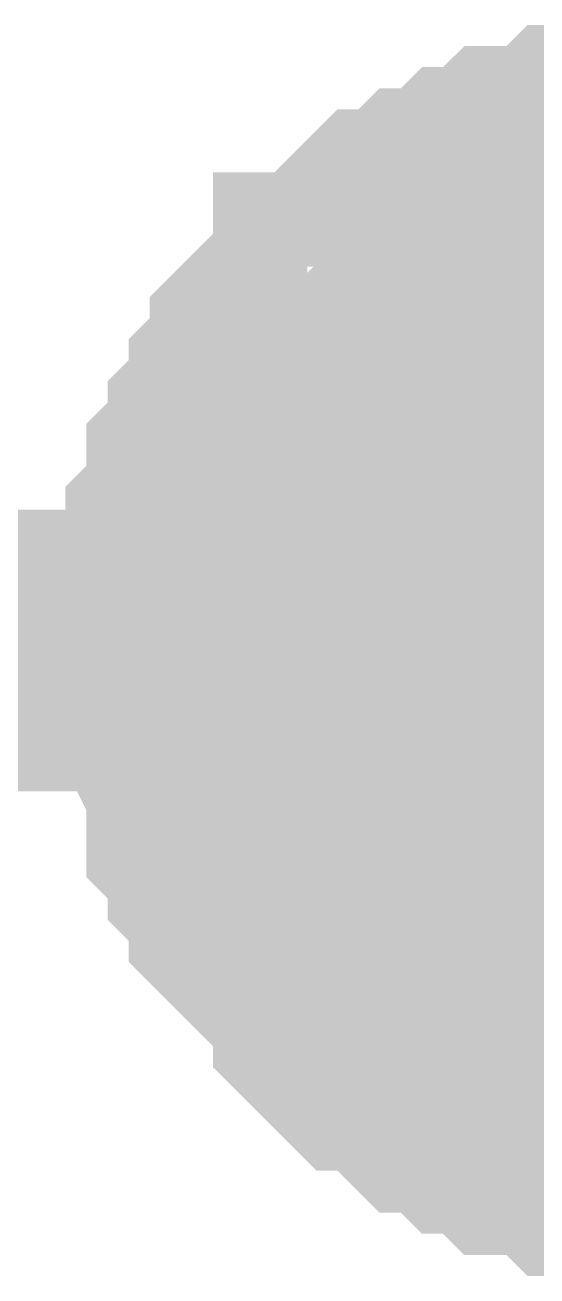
# Model space of a CAD drawing. Header units: inches. Extents: x 0 to 594, y 0 to 420.
# Drawn here: x 536.804 to 537.348, y 134.325 to 135.655 of the extents above; entities that cross this region are included whole.
import ezdxf

# ---------------------------------------------------------------- set-up
doc = ezdxf.new("R2010")
doc.units = ezdxf.units.IN
doc.layers.add('Sheet', color=255, linetype='Continuous')

msp = doc.modelspace()

# ---------------------------------------------------------------- linework, layer by layer
at = {"layer": 'Sheet'}
for points in [[(536.9966, 134.9904, 0.2997, 0.2997, 0), (536.9966, 135.0128, 0.2997, 0.2997, 0), (536.9966, 135.0352, 0.2997, 0.2997, 0), (536.9966, 135.08, 0.2997, 0.2997, 0), (536.9966, 135.1024, 0.2997, 0.2997, 0), (537.019, 135.1248, 0.2997, 0.2997, 0), (537.019, 135.1472, 0.2997, 0.2997, 0), (537.019, 135.1696, 0.2997, 0.2997, 0), (537.0414, 135.192, 0.2997, 0.2997, 0), (537.0414, 135.2144, 0.2997, 0.2997, 0), (537.0638, 135.2368, 0.2997, 0.2997, 0), (537.0638, 135.2592, 0.2997, 0.2997, 0), (537.0862, 135.2816, 0.2997, 0.2997, 0), (537.0862, 135.304, 0.2997, 0.2997, 0), (537.1086, 135.3264, 0.2997, 0.2997, 0), (537.131, 135.3488, 0.2997, 0.2997, 0), (537.1534, 135.3488, 0.2997, 0.2997, 0), (537.1534, 135.3712, 0.2997, 0.2997, 0), (537.1758, 135.3936, 0.2997, 0.2997, 0), (537.1982, 135.416, 0.2997, 0.2997, 0), (537.2206, 135.416, 0.2997, 0.2997, 0), (537.243, 135.4384, 0.2997, 0.2997, 0), (537.2654, 135.4384, 0.2997, 0.2997, 0), (537.2878, 135.4608, 0.2997, 0.2997, 0), (537.3102, 135.4608, 0.2997, 0.2997, 0), (537.3326, 135.4831, 0.2997, 0.2997, 0), (537.355, 135.4831, 0.2997, 0.2997, 0), (537.3774, 135.4831, 0.2997, 0.2997, 0), (537.3998, 135.5055, 0.2997, 0.2997, 0), (537.4222, 135.5055, 0.2997, 0.2997, 0), (537.467, 135.5055, 0.2997, 0.2997, 0), (537.4894, 135.5055, 0.2997, 0.2997, 0), (537.5118, 135.5055, 0.2997, 0.2997, 0)], [(536.9966, 134.9904, 0.2997, 0.2997, 0), (536.9966, 135.0128, 0.2997, 0.2997, 0), (536.9966, 135.0352, 0.2997, 0.2997, 0), (536.9966, 135.08, 0.2997, 0.2997, 0), (536.9966, 135.1024, 0.2997, 0.2997, 0), (537.019, 135.1248, 0.2997, 0.2997, 0), (537.019, 135.1472, 0.2997, 0.2997, 0), (537.019, 135.1696, 0.2997, 0.2997, 0), (537.0414, 135.192, 0.2997, 0.2997, 0), (537.0414, 135.2144, 0.2997, 0.2997, 0), (537.0638, 135.2368, 0.2997, 0.2997, 0), (537.0638, 135.2592, 0.2997, 0.2997, 0), (537.0862, 135.2816, 0.2997, 0.2997, 0), (537.0862, 135.304, 0.2997, 0.2997, 0), (537.1086, 135.3264, 0.2997, 0.2997, 0), (537.131, 135.3488, 0.2997, 0.2997, 0), (537.1534, 135.3488, 0.2997, 0.2997, 0), (537.1534, 135.3712, 0.2997, 0.2997, 0), (537.1758, 135.3936, 0.2997, 0.2997, 0), (537.1982, 135.416, 0.2997, 0.2997, 0), (537.2206, 135.416, 0.2997, 0.2997, 0), (537.243, 135.4384, 0.2997, 0.2997, 0), (537.2654, 135.4384, 0.2997, 0.2997, 0), (537.2878, 135.4608, 0.2997, 0.2997, 0), (537.3102, 135.4608, 0.2997, 0.2997, 0), (537.3326, 135.4831, 0.2997, 0.2997, 0), (537.355, 135.4831, 0.2997, 0.2997, 0), (537.3774, 135.4831, 0.2997, 0.2997, 0), (537.3998, 135.5055, 0.2997, 0.2997, 0), (537.4222, 135.5055, 0.2997, 0.2997, 0), (537.467, 135.5055, 0.2997, 0.2997, 0), (537.4894, 135.5055, 0.2997, 0.2997, 0), (537.5118, 135.5055, 0.2997, 0.2997, 0)], [(536.9966, 134.9904, 0.2997, 0.2997, 0), (536.9966, 135.0128, 0.2997, 0.2997, 0), (536.9966, 135.0352, 0.2997, 0.2997, 0), (536.9966, 135.08, 0.2997, 0.2997, 0), (536.9966, 135.1024, 0.2997, 0.2997, 0), (537.019, 135.1248, 0.2997, 0.2997, 0), (537.019, 135.1472, 0.2997, 0.2997, 0), (537.019, 135.1696, 0.2997, 0.2997, 0), (537.0414, 135.192, 0.2997, 0.2997, 0), (537.0414, 135.2144, 0.2997, 0.2997, 0), (537.0638, 135.2368, 0.2997, 0.2997, 0), (537.0638, 135.2592, 0.2997, 0.2997, 0), (537.0862, 135.2816, 0.2997, 0.2997, 0), (537.0862, 135.304, 0.2997, 0.2997, 0), (537.1086, 135.3264, 0.2997, 0.2997, 0), (537.131, 135.3488, 0.2997, 0.2997, 0), (537.1534, 135.3488, 0.2997, 0.2997, 0), (537.1534, 135.3712, 0.2997, 0.2997, 0), (537.1758, 135.3936, 0.2997, 0.2997, 0), (537.1982, 135.416, 0.2997, 0.2997, 0), (537.2206, 135.416, 0.2997, 0.2997, 0), (537.243, 135.4384, 0.2997, 0.2997, 0), (537.2654, 135.4384, 0.2997, 0.2997, 0), (537.2878, 135.4608, 0.2997, 0.2997, 0), (537.3102, 135.4608, 0.2997, 0.2997, 0), (537.3326, 135.4831, 0.2997, 0.2997, 0), (537.355, 135.4831, 0.2997, 0.2997, 0), (537.3774, 135.4831, 0.2997, 0.2997, 0), (537.3998, 135.5055, 0.2997, 0.2997, 0), (537.4222, 135.5055, 0.2997, 0.2997, 0), (537.467, 135.5055, 0.2997, 0.2997, 0), (537.4894, 135.5055, 0.2997, 0.2997, 0), (537.5118, 135.5055, 0.2997, 0.2997, 0)], [(536.9966, 134.9904, 0.2997, 0.2997, 0), (536.9966, 135.0128, 0.2997, 0.2997, 0), (536.9966, 135.0352, 0.2997, 0.2997, 0), (536.9966, 135.08, 0.2997, 0.2997, 0), (536.9966, 135.1024, 0.2997, 0.2997, 0), (537.019, 135.1248, 0.2997, 0.2997, 0), (537.019, 135.1472, 0.2997, 0.2997, 0), (537.019, 135.1696, 0.2997, 0.2997, 0), (537.0414, 135.192, 0.2997, 0.2997, 0), (537.0414, 135.2144, 0.2997, 0.2997, 0), (537.0638, 135.2368, 0.2997, 0.2997, 0), (537.0638, 135.2592, 0.2997, 0.2997, 0), (537.0862, 135.2816, 0.2997, 0.2997, 0), (537.0862, 135.304, 0.2997, 0.2997, 0), (537.1086, 135.3264, 0.2997, 0.2997, 0), (537.131, 135.3488, 0.2997, 0.2997, 0), (537.1534, 135.3488, 0.2997, 0.2997, 0), (537.1534, 135.3712, 0.2997, 0.2997, 0), (537.1758, 135.3936, 0.2997, 0.2997, 0), (537.1982, 135.416, 0.2997, 0.2997, 0), (537.2206, 135.416, 0.2997, 0.2997, 0), (537.243, 135.4384, 0.2997, 0.2997, 0), (537.2654, 135.4384, 0.2997, 0.2997, 0), (537.2878, 135.4608, 0.2997, 0.2997, 0), (537.3102, 135.4608, 0.2997, 0.2997, 0), (537.3326, 135.4831, 0.2997, 0.2997, 0), (537.355, 135.4831, 0.2997, 0.2997, 0), (537.3774, 135.4831, 0.2997, 0.2997, 0), (537.3998, 135.5055, 0.2997, 0.2997, 0), (537.4222, 135.5055, 0.2997, 0.2997, 0), (537.467, 135.5055, 0.2997, 0.2997, 0), (537.4894, 135.5055, 0.2997, 0.2997, 0), (537.5118, 135.5055, 0.2997, 0.2997, 0)], [(536.9966, 134.9904, 0.2997, 0.2997, 0), (536.9966, 135.0128, 0.2997, 0.2997, 0), (536.9966, 135.0352, 0.2997, 0.2997, 0), (536.9966, 135.08, 0.2997, 0.2997, 0), (536.9966, 135.1024, 0.2997, 0.2997, 0), (537.019, 135.1248, 0.2997, 0.2997, 0), (537.019, 135.1472, 0.2997, 0.2997, 0), (537.019, 135.1696, 0.2997, 0.2997, 0), (537.0414, 135.192, 0.2997, 0.2997, 0), (537.0414, 135.2144, 0.2997, 0.2997, 0), (537.0638, 135.2368, 0.2997, 0.2997, 0), (537.0638, 135.2592, 0.2997, 0.2997, 0), (537.0862, 135.2816, 0.2997, 0.2997, 0), (537.0862, 135.304, 0.2997, 0.2997, 0), (537.1086, 135.3264, 0.2997, 0.2997, 0), (537.131, 135.3488, 0.2997, 0.2997, 0), (537.1534, 135.3488, 0.2997, 0.2997, 0), (537.1534, 135.3712, 0.2997, 0.2997, 0), (537.1758, 135.3936, 0.2997, 0.2997, 0), (537.1982, 135.416, 0.2997, 0.2997, 0), (537.2206, 135.416, 0.2997, 0.2997, 0), (537.243, 135.4384, 0.2997, 0.2997, 0), (537.2654, 135.4384, 0.2997, 0.2997, 0), (537.2878, 135.4608, 0.2997, 0.2997, 0), (537.3102, 135.4608, 0.2997, 0.2997, 0), (537.3326, 135.4831, 0.2997, 0.2997, 0), (537.355, 135.4831, 0.2997, 0.2997, 0), (537.3774, 135.4831, 0.2997, 0.2997, 0), (537.3998, 135.5055, 0.2997, 0.2997, 0), (537.4222, 135.5055, 0.2997, 0.2997, 0), (537.467, 135.5055, 0.2997, 0.2997, 0), (537.4894, 135.5055, 0.2997, 0.2997, 0), (537.5118, 135.5055, 0.2997, 0.2997, 0)], [(536.9966, 134.9904, 0.0991, 0.0991, 0), (536.9966, 135.0128, 0.0991, 0.0991, 0), (536.9966, 135.0352, 0.0991, 0.0991, 0), (536.9966, 135.08, 0.0991, 0.0991, 0), (536.9966, 135.1024, 0.0991, 0.0991, 0), (537.019, 135.1248, 0.0991, 0.0991, 0), (537.019, 135.1472, 0.0991, 0.0991, 0), (537.019, 135.1696, 0.0991, 0.0991, 0), (537.0414, 135.192, 0.0991, 0.0991, 0), (537.0414, 135.2144, 0.0991, 0.0991, 0), (537.0638, 135.2368, 0.0991, 0.0991, 0), (537.0638, 135.2592, 0.0991, 0.0991, 0), (537.0862, 135.2816, 0.0991, 0.0991, 0), (537.0862, 135.304, 0.0991, 0.0991, 0), (537.1086, 135.3264, 0.0991, 0.0991, 0), (537.131, 135.3488, 0.0991, 0.0991, 0), (537.1534, 135.3488, 0.0991, 0.0991, 0), (537.1534, 135.3712, 0.0991, 0.0991, 0), (537.1758, 135.3936, 0.0991, 0.0991, 0), (537.1982, 135.416, 0.0991, 0.0991, 0), (537.2206, 135.416, 0.0991, 0.0991, 0), (537.243, 135.4384, 0.0991, 0.0991, 0), (537.2654, 135.4384, 0.0991, 0.0991, 0), (537.2878, 135.4608, 0.0991, 0.0991, 0), (537.3102, 135.4608, 0.0991, 0.0991, 0), (537.3326, 135.4831, 0.0991, 0.0991, 0), (537.355, 135.4831, 0.0991, 0.0991, 0), (537.3774, 135.4831, 0.0991, 0.0991, 0), (537.3998, 135.5055, 0.0991, 0.0991, 0)], [(536.9966, 134.9904, 0.0991, 0.0991, 0), (536.9966, 135.0128, 0.0991, 0.0991, 0), (536.9966, 135.0352, 0.0991, 0.0991, 0), (536.9966, 135.08, 0.0991, 0.0991, 0), (536.9966, 135.1024, 0.0991, 0.0991, 0), (537.019, 135.1248, 0.0991, 0.0991, 0), (537.019, 135.1472, 0.0991, 0.0991, 0), (537.019, 135.1696, 0.0991, 0.0991, 0), (537.0414, 135.192, 0.0991, 0.0991, 0), (537.0414, 135.2144, 0.0991, 0.0991, 0), (537.0638, 135.2368, 0.0991, 0.0991, 0), (537.0638, 135.2592, 0.0991, 0.0991, 0), (537.0862, 135.2816, 0.0991, 0.0991, 0), (537.0862, 135.304, 0.0991, 0.0991, 0), (537.1086, 135.3264, 0.0991, 0.0991, 0), (537.131, 135.3488, 0.0991, 0.0991, 0), (537.1534, 135.3488, 0.0991, 0.0991, 0), (537.1534, 135.3712, 0.0991, 0.0991, 0), (537.1758, 135.3936, 0.0991, 0.0991, 0), (537.1982, 135.416, 0.0991, 0.0991, 0), (537.2206, 135.416, 0.0991, 0.0991, 0), (537.243, 135.4384, 0.0991, 0.0991, 0), (537.2654, 135.4384, 0.0991, 0.0991, 0), (537.2878, 135.4608, 0.0991, 0.0991, 0), (537.3102, 135.4608, 0.0991, 0.0991, 0), (537.3326, 135.4831, 0.0991, 0.0991, 0), (537.355, 135.4831, 0.0991, 0.0991, 0), (537.3774, 135.4831, 0.0991, 0.0991, 0), (537.3998, 135.5055, 0.0991, 0.0991, 0)], [(536.9966, 134.9904, 0.0991, 0.0991, 0), (536.9966, 135.0128, 0.0991, 0.0991, 0), (536.9966, 135.0352, 0.0991, 0.0991, 0), (536.9966, 135.08, 0.0991, 0.0991, 0), (536.9966, 135.1024, 0.0991, 0.0991, 0), (537.019, 135.1248, 0.0991, 0.0991, 0), (537.019, 135.1472, 0.0991, 0.0991, 0), (537.019, 135.1696, 0.0991, 0.0991, 0), (537.0414, 135.192, 0.0991, 0.0991, 0), (537.0414, 135.2144, 0.0991, 0.0991, 0), (537.0638, 135.2368, 0.0991, 0.0991, 0), (537.0638, 135.2592, 0.0991, 0.0991, 0), (537.0862, 135.2816, 0.0991, 0.0991, 0), (537.0862, 135.304, 0.0991, 0.0991, 0), (537.1086, 135.3264, 0.0991, 0.0991, 0), (537.131, 135.3488, 0.0991, 0.0991, 0), (537.1534, 135.3488, 0.0991, 0.0991, 0), (537.1534, 135.3712, 0.0991, 0.0991, 0), (537.1758, 135.3936, 0.0991, 0.0991, 0), (537.1982, 135.416, 0.0991, 0.0991, 0), (537.2206, 135.416, 0.0991, 0.0991, 0), (537.243, 135.4384, 0.0991, 0.0991, 0), (537.2654, 135.4384, 0.0991, 0.0991, 0), (537.2878, 135.4608, 0.0991, 0.0991, 0), (537.3102, 135.4608, 0.0991, 0.0991, 0), (537.3326, 135.4831, 0.0991, 0.0991, 0), (537.355, 135.4831, 0.0991, 0.0991, 0), (537.3774, 135.4831, 0.0991, 0.0991, 0), (537.3998, 135.5055, 0.0991, 0.0991, 0)], [(536.9966, 134.9904, 0.0991, 0.0991, 0), (536.9966, 135.0128, 0.0991, 0.0991, 0), (536.9966, 135.0352, 0.0991, 0.0991, 0), (536.9966, 135.08, 0.0991, 0.0991, 0), (536.9966, 135.1024, 0.0991, 0.0991, 0), (537.019, 135.1248, 0.0991, 0.0991, 0), (537.019, 135.1472, 0.0991, 0.0991, 0), (537.019, 135.1696, 0.0991, 0.0991, 0), (537.0414, 135.192, 0.0991, 0.0991, 0), (537.0414, 135.2144, 0.0991, 0.0991, 0), (537.0638, 135.2368, 0.0991, 0.0991, 0), (537.0638, 135.2592, 0.0991, 0.0991, 0), (537.0862, 135.2816, 0.0991, 0.0991, 0), (537.0862, 135.304, 0.0991, 0.0991, 0), (537.1086, 135.3264, 0.0991, 0.0991, 0), (537.131, 135.3488, 0.0991, 0.0991, 0), (537.1534, 135.3488, 0.0991, 0.0991, 0), (537.1534, 135.3712, 0.0991, 0.0991, 0), (537.1758, 135.3936, 0.0991, 0.0991, 0), (537.1982, 135.416, 0.0991, 0.0991, 0), (537.2206, 135.416, 0.0991, 0.0991, 0), (537.243, 135.4384, 0.0991, 0.0991, 0), (537.2654, 135.4384, 0.0991, 0.0991, 0), (537.2878, 135.4608, 0.0991, 0.0991, 0), (537.3102, 135.4608, 0.0991, 0.0991, 0), (537.3326, 135.4831, 0.0991, 0.0991, 0), (537.355, 135.4831, 0.0991, 0.0991, 0), (537.3774, 135.4831, 0.0991, 0.0991, 0), (537.3998, 135.5055, 0.0991, 0.0991, 0)], [(536.9966, 134.9904, 0.0991, 0.0991, 0), (536.9966, 135.0128, 0.0991, 0.0991, 0), (536.9966, 135.0352, 0.0991, 0.0991, 0), (536.9966, 135.08, 0.0991, 0.0991, 0), (536.9966, 135.1024, 0.0991, 0.0991, 0), (537.019, 135.1248, 0.0991, 0.0991, 0), (537.019, 135.1472, 0.0991, 0.0991, 0), (537.019, 135.1696, 0.0991, 0.0991, 0), (537.0414, 135.192, 0.0991, 0.0991, 0), (537.0414, 135.2144, 0.0991, 0.0991, 0), (537.0638, 135.2368, 0.0991, 0.0991, 0), (537.0638, 135.2592, 0.0991, 0.0991, 0), (537.0862, 135.2816, 0.0991, 0.0991, 0), (537.0862, 135.304, 0.0991, 0.0991, 0), (537.1086, 135.3264, 0.0991, 0.0991, 0), (537.131, 135.3488, 0.0991, 0.0991, 0), (537.1534, 135.3488, 0.0991, 0.0991, 0), (537.1534, 135.3712, 0.0991, 0.0991, 0), (537.1758, 135.3936, 0.0991, 0.0991, 0), (537.1982, 135.416, 0.0991, 0.0991, 0), (537.2206, 135.416, 0.0991, 0.0991, 0), (537.243, 135.4384, 0.0991, 0.0991, 0), (537.2654, 135.4384, 0.0991, 0.0991, 0), (537.2878, 135.4608, 0.0991, 0.0991, 0), (537.3102, 135.4608, 0.0991, 0.0991, 0), (537.3326, 135.4831, 0.0991, 0.0991, 0), (537.355, 135.4831, 0.0991, 0.0991, 0), (537.3774, 135.4831, 0.0991, 0.0991, 0), (537.3998, 135.5055, 0.0991, 0.0991, 0)], [(530.0084, 134.9904, 0.2997, 0.2997, 0), (537.5118, 134.9904, 0.2997, 0.2997, 0), (550.01, 134.9904, 0.2997, 0.2997, 0), (552.5186, 134.9904, 0.2997, 0.2997, 0)], [(537.5118, 134.4753, 0.2997, 0.2997, 0), (537.4894, 134.4753, 0.2997, 0.2997, 0), (537.467, 134.4753, 0.2997, 0.2997, 0), (537.4222, 134.4753, 0.2997, 0.2997, 0), (537.3998, 134.4753, 0.2997, 0.2997, 0), (537.3774, 134.4977, 0.2997, 0.2997, 0), (537.355, 134.4977, 0.2997, 0.2997, 0), (537.3326, 134.4977, 0.2997, 0.2997, 0), (537.3102, 134.5201, 0.2997, 0.2997, 0), (537.2878, 134.5201, 0.2997, 0.2997, 0), (537.2654, 134.5424, 0.2997, 0.2997, 0), (537.243, 134.5424, 0.2997, 0.2997, 0), (537.2206, 134.5648, 0.2997, 0.2997, 0), (537.1982, 134.5872, 0.2997, 0.2997, 0), (537.1758, 134.5872, 0.2997, 0.2997, 0), (537.1534, 134.6096, 0.2997, 0.2997, 0), (537.1534, 134.632, 0.2997, 0.2997, 0), (537.131, 134.6544, 0.2997, 0.2997, 0), (537.1086, 134.6768, 0.2997, 0.2997, 0), (537.0862, 134.6992, 0.2997, 0.2997, 0), (537.0862, 134.6992, 0.2997, 0.2997, 0), (537.0638, 134.7216, 0.2997, 0.2997, 0), (537.0638, 134.744, 0.2997, 0.2997, 0), (537.0414, 134.7664, 0.2997, 0.2997, 0), (537.0414, 134.7888, 0.2997, 0.2997, 0), (537.019, 134.8112, 0.2997, 0.2997, 0), (537.019, 134.8336, 0.2997, 0.2997, 0), (537.019, 134.856, 0.2997, 0.2997, 0), (536.9966, 134.9008, 0.2997, 0.2997, 0), (536.9966, 134.9232, 0.2997, 0.2997, 0), (536.9966, 134.9456, 0.2997, 0.2997, 0), (536.9966, 134.968, 0.2997, 0.2997, 0), (536.9966, 134.9904, 0.2997, 0.2997, 0)], [(536.9966, 134.9904, 0.2997, 0.2997, 0), (536.9966, 134.9904, 0.2997, 0.2997, 0)], [(537.5118, 134.4753, 0.2997, 0.2997, 0), (537.4894, 134.4753, 0.2997, 0.2997, 0), (537.467, 134.4753, 0.2997, 0.2997, 0), (537.4222, 134.4753, 0.2997, 0.2997, 0), (537.3998, 134.4753, 0.2997, 0.2997, 0), (537.3774, 134.4977, 0.2997, 0.2997, 0), (537.355, 134.4977, 0.2997, 0.2997, 0), (537.3326, 134.4977, 0.2997, 0.2997, 0), (537.3102, 134.5201, 0.2997, 0.2997, 0), (537.2878, 134.5201, 0.2997, 0.2997, 0), (537.2654, 134.5424, 0.2997, 0.2997, 0), (537.243, 134.5424, 0.2997, 0.2997, 0), (537.2206, 134.5648, 0.2997, 0.2997, 0), (537.1982, 134.5872, 0.2997, 0.2997, 0), (537.1758, 134.5872, 0.2997, 0.2997, 0), (537.1534, 134.6096, 0.2997, 0.2997, 0), (537.1534, 134.632, 0.2997, 0.2997, 0), (537.131, 134.6544, 0.2997, 0.2997, 0), (537.1086, 134.6768, 0.2997, 0.2997, 0), (537.0862, 134.6992, 0.2997, 0.2997, 0), (537.0862, 134.6992, 0.2997, 0.2997, 0), (537.0638, 134.7216, 0.2997, 0.2997, 0), (537.0638, 134.744, 0.2997, 0.2997, 0), (537.0414, 134.7664, 0.2997, 0.2997, 0), (537.0414, 134.7888, 0.2997, 0.2997, 0), (537.019, 134.8112, 0.2997, 0.2997, 0), (537.019, 134.8336, 0.2997, 0.2997, 0), (537.019, 134.856, 0.2997, 0.2997, 0), (536.9966, 134.9008, 0.2997, 0.2997, 0), (536.9966, 134.9232, 0.2997, 0.2997, 0), (536.9966, 134.9456, 0.2997, 0.2997, 0), (536.9966, 134.968, 0.2997, 0.2997, 0), (536.9966, 134.9904, 0.2997, 0.2997, 0)], [(536.9966, 134.9904, 0.2997, 0.2997, 0), (536.9966, 134.9904, 0.2997, 0.2997, 0)], [(537.5118, 134.4753, 0.2997, 0.2997, 0), (537.4894, 134.4753, 0.2997, 0.2997, 0), (537.467, 134.4753, 0.2997, 0.2997, 0), (537.4222, 134.4753, 0.2997, 0.2997, 0), (537.3998, 134.4753, 0.2997, 0.2997, 0), (537.3774, 134.4977, 0.2997, 0.2997, 0), (537.355, 134.4977, 0.2997, 0.2997, 0), (537.3326, 134.4977, 0.2997, 0.2997, 0), (537.3102, 134.5201, 0.2997, 0.2997, 0), (537.2878, 134.5201, 0.2997, 0.2997, 0), (537.2654, 134.5424, 0.2997, 0.2997, 0), (537.243, 134.5424, 0.2997, 0.2997, 0), (537.2206, 134.5648, 0.2997, 0.2997, 0), (537.1982, 134.5872, 0.2997, 0.2997, 0), (537.1758, 134.5872, 0.2997, 0.2997, 0), (537.1534, 134.6096, 0.2997, 0.2997, 0), (537.1534, 134.632, 0.2997, 0.2997, 0), (537.131, 134.6544, 0.2997, 0.2997, 0), (537.1086, 134.6768, 0.2997, 0.2997, 0), (537.0862, 134.6992, 0.2997, 0.2997, 0), (537.0862, 134.6992, 0.2997, 0.2997, 0), (537.0638, 134.7216, 0.2997, 0.2997, 0), (537.0638, 134.744, 0.2997, 0.2997, 0), (537.0414, 134.7664, 0.2997, 0.2997, 0), (537.0414, 134.7888, 0.2997, 0.2997, 0), (537.019, 134.8112, 0.2997, 0.2997, 0), (537.019, 134.8336, 0.2997, 0.2997, 0), (537.019, 134.856, 0.2997, 0.2997, 0), (536.9966, 134.9008, 0.2997, 0.2997, 0), (536.9966, 134.9232, 0.2997, 0.2997, 0), (536.9966, 134.9456, 0.2997, 0.2997, 0), (536.9966, 134.968, 0.2997, 0.2997, 0), (536.9966, 134.9904, 0.2997, 0.2997, 0)], [(536.9966, 134.9904, 0.2997, 0.2997, 0), (536.9966, 134.9904, 0.2997, 0.2997, 0)], [(537.5118, 134.4753, 0.2997, 0.2997, 0), (537.4894, 134.4753, 0.2997, 0.2997, 0), (537.467, 134.4753, 0.2997, 0.2997, 0), (537.4222, 134.4753, 0.2997, 0.2997, 0), (537.3998, 134.4753, 0.2997, 0.2997, 0), (537.3774, 134.4977, 0.2997, 0.2997, 0), (537.355, 134.4977, 0.2997, 0.2997, 0), (537.3326, 134.4977, 0.2997, 0.2997, 0), (537.3102, 134.5201, 0.2997, 0.2997, 0), (537.2878, 134.5201, 0.2997, 0.2997, 0), (537.2654, 134.5424, 0.2997, 0.2997, 0), (537.243, 134.5424, 0.2997, 0.2997, 0), (537.2206, 134.5648, 0.2997, 0.2997, 0), (537.1982, 134.5872, 0.2997, 0.2997, 0), (537.1758, 134.5872, 0.2997, 0.2997, 0), (537.1534, 134.6096, 0.2997, 0.2997, 0), (537.1534, 134.632, 0.2997, 0.2997, 0), (537.131, 134.6544, 0.2997, 0.2997, 0), (537.1086, 134.6768, 0.2997, 0.2997, 0), (537.0862, 134.6992, 0.2997, 0.2997, 0), (537.0862, 134.6992, 0.2997, 0.2997, 0), (537.0638, 134.7216, 0.2997, 0.2997, 0), (537.0638, 134.744, 0.2997, 0.2997, 0), (537.0414, 134.7664, 0.2997, 0.2997, 0), (537.0414, 134.7888, 0.2997, 0.2997, 0), (537.019, 134.8112, 0.2997, 0.2997, 0), (537.019, 134.8336, 0.2997, 0.2997, 0), (537.019, 134.856, 0.2997, 0.2997, 0), (536.9966, 134.9008, 0.2997, 0.2997, 0), (536.9966, 134.9232, 0.2997, 0.2997, 0), (536.9966, 134.9456, 0.2997, 0.2997, 0), (536.9966, 134.968, 0.2997, 0.2997, 0), (536.9966, 134.9904, 0.2997, 0.2997, 0)], [(536.9966, 134.9904, 0.2997, 0.2997, 0), (536.9966, 134.9904, 0.2997, 0.2997, 0)], [(537.5118, 134.4753, 0.2997, 0.2997, 0), (537.4894, 134.4753, 0.2997, 0.2997, 0), (537.467, 134.4753, 0.2997, 0.2997, 0), (537.4222, 134.4753, 0.2997, 0.2997, 0), (537.3998, 134.4753, 0.2997, 0.2997, 0), (537.3774, 134.4977, 0.2997, 0.2997, 0), (537.355, 134.4977, 0.2997, 0.2997, 0), (537.3326, 134.4977, 0.2997, 0.2997, 0), (537.3102, 134.5201, 0.2997, 0.2997, 0), (537.2878, 134.5201, 0.2997, 0.2997, 0), (537.2654, 134.5424, 0.2997, 0.2997, 0), (537.243, 134.5424, 0.2997, 0.2997, 0), (537.2206, 134.5648, 0.2997, 0.2997, 0), (537.1982, 134.5872, 0.2997, 0.2997, 0), (537.1758, 134.5872, 0.2997, 0.2997, 0), (537.1534, 134.6096, 0.2997, 0.2997, 0), (537.1534, 134.632, 0.2997, 0.2997, 0), (537.131, 134.6544, 0.2997, 0.2997, 0), (537.1086, 134.6768, 0.2997, 0.2997, 0), (537.0862, 134.6992, 0.2997, 0.2997, 0), (537.0862, 134.6992, 0.2997, 0.2997, 0), (537.0638, 134.7216, 0.2997, 0.2997, 0), (537.0638, 134.744, 0.2997, 0.2997, 0), (537.0414, 134.7664, 0.2997, 0.2997, 0), (537.0414, 134.7888, 0.2997, 0.2997, 0), (537.019, 134.8112, 0.2997, 0.2997, 0), (537.019, 134.8336, 0.2997, 0.2997, 0), (537.019, 134.856, 0.2997, 0.2997, 0), (536.9966, 134.9008, 0.2997, 0.2997, 0), (536.9966, 134.9232, 0.2997, 0.2997, 0), (536.9966, 134.9456, 0.2997, 0.2997, 0), (536.9966, 134.968, 0.2997, 0.2997, 0), (536.9966, 134.9904, 0.2997, 0.2997, 0)], [(536.9966, 134.9904, 0.2997, 0.2997, 0), (536.9966, 134.9904, 0.2997, 0.2997, 0)], [(537.3998, 134.4753, 0.0991, 0.0991, 0), (537.3774, 134.4977, 0.0991, 0.0991, 0), (537.355, 134.4977, 0.0991, 0.0991, 0), (537.3326, 134.4977, 0.0991, 0.0991, 0), (537.3102, 134.5201, 0.0991, 0.0991, 0), (537.2878, 134.5201, 0.0991, 0.0991, 0), (537.2654, 134.5424, 0.0991, 0.0991, 0), (537.243, 134.5424, 0.0991, 0.0991, 0), (537.2206, 134.5648, 0.0991, 0.0991, 0), (537.1982, 134.5872, 0.0991, 0.0991, 0), (537.1758, 134.5872, 0.0991, 0.0991, 0), (537.1534, 134.6096, 0.0991, 0.0991, 0), (537.1534, 134.632, 0.0991, 0.0991, 0), (537.131, 134.6544, 0.0991, 0.0991, 0), (537.1086, 134.6768, 0.0991, 0.0991, 0), (537.0862, 134.6992, 0.0991, 0.0991, 0), (537.0862, 134.6992, 0.0991, 0.0991, 0), (537.0638, 134.7216, 0.0991, 0.0991, 0), (537.0638, 134.744, 0.0991, 0.0991, 0), (537.0414, 134.7664, 0.0991, 0.0991, 0), (537.0414, 134.7888, 0.0991, 0.0991, 0), (537.019, 134.8112, 0.0991, 0.0991, 0), (537.019, 134.8336, 0.0991, 0.0991, 0), (537.019, 134.856, 0.0991, 0.0991, 0), (536.9966, 134.9008, 0.0991, 0.0991, 0), (536.9966, 134.9232, 0.0991, 0.0991, 0), (536.9966, 134.9456, 0.0991, 0.0991, 0), (536.9966, 134.968, 0.0991, 0.0991, 0), (536.9966, 134.9904, 0.0991, 0.0991, 0)], [(536.9966, 134.9904, 0.0991, 0.0991, 0), (536.9966, 134.9904, 0.0991, 0.0991, 0)], [(537.3998, 134.4753, 0.0991, 0.0991, 0), (537.3774, 134.4977, 0.0991, 0.0991, 0), (537.355, 134.4977, 0.0991, 0.0991, 0), (537.3326, 134.4977, 0.0991, 0.0991, 0), (537.3102, 134.5201, 0.0991, 0.0991, 0), (537.2878, 134.5201, 0.0991, 0.0991, 0), (537.2654, 134.5424, 0.0991, 0.0991, 0), (537.243, 134.5424, 0.0991, 0.0991, 0), (537.2206, 134.5648, 0.0991, 0.0991, 0), (537.1982, 134.5872, 0.0991, 0.0991, 0), (537.1758, 134.5872, 0.0991, 0.0991, 0), (537.1534, 134.6096, 0.0991, 0.0991, 0), (537.1534, 134.632, 0.0991, 0.0991, 0), (537.131, 134.6544, 0.0991, 0.0991, 0), (537.1086, 134.6768, 0.0991, 0.0991, 0), (537.0862, 134.6992, 0.0991, 0.0991, 0), (537.0862, 134.6992, 0.0991, 0.0991, 0), (537.0638, 134.7216, 0.0991, 0.0991, 0), (537.0638, 134.744, 0.0991, 0.0991, 0), (537.0414, 134.7664, 0.0991, 0.0991, 0), (537.0414, 134.7888, 0.0991, 0.0991, 0), (537.019, 134.8112, 0.0991, 0.0991, 0), (537.019, 134.8336, 0.0991, 0.0991, 0), (537.019, 134.856, 0.0991, 0.0991, 0), (536.9966, 134.9008, 0.0991, 0.0991, 0), (536.9966, 134.9232, 0.0991, 0.0991, 0), (536.9966, 134.9456, 0.0991, 0.0991, 0), (536.9966, 134.968, 0.0991, 0.0991, 0), (536.9966, 134.9904, 0.0991, 0.0991, 0)], [(536.9966, 134.9904, 0.0991, 0.0991, 0), (536.9966, 134.9904, 0.0991, 0.0991, 0)], [(537.3998, 134.4753, 0.0991, 0.0991, 0), (537.3774, 134.4977, 0.0991, 0.0991, 0), (537.355, 134.4977, 0.0991, 0.0991, 0), (537.3326, 134.4977, 0.0991, 0.0991, 0), (537.3102, 134.5201, 0.0991, 0.0991, 0), (537.2878, 134.5201, 0.0991, 0.0991, 0), (537.2654, 134.5424, 0.0991, 0.0991, 0), (537.243, 134.5424, 0.0991, 0.0991, 0), (537.2206, 134.5648, 0.0991, 0.0991, 0), (537.1982, 134.5872, 0.0991, 0.0991, 0), (537.1758, 134.5872, 0.0991, 0.0991, 0), (537.1534, 134.6096, 0.0991, 0.0991, 0), (537.1534, 134.632, 0.0991, 0.0991, 0), (537.131, 134.6544, 0.0991, 0.0991, 0), (537.1086, 134.6768, 0.0991, 0.0991, 0), (537.0862, 134.6992, 0.0991, 0.0991, 0), (537.0862, 134.6992, 0.0991, 0.0991, 0), (537.0638, 134.7216, 0.0991, 0.0991, 0), (537.0638, 134.744, 0.0991, 0.0991, 0), (537.0414, 134.7664, 0.0991, 0.0991, 0), (537.0414, 134.7888, 0.0991, 0.0991, 0), (537.019, 134.8112, 0.0991, 0.0991, 0), (537.019, 134.8336, 0.0991, 0.0991, 0), (537.019, 134.856, 0.0991, 0.0991, 0), (536.9966, 134.9008, 0.0991, 0.0991, 0), (536.9966, 134.9232, 0.0991, 0.0991, 0), (536.9966, 134.9456, 0.0991, 0.0991, 0), (536.9966, 134.968, 0.0991, 0.0991, 0), (536.9966, 134.9904, 0.0991, 0.0991, 0)], [(536.9966, 134.9904, 0.0991, 0.0991, 0), (536.9966, 134.9904, 0.0991, 0.0991, 0)], [(537.3998, 134.4753, 0.0991, 0.0991, 0), (537.3774, 134.4977, 0.0991, 0.0991, 0), (537.355, 134.4977, 0.0991, 0.0991, 0), (537.3326, 134.4977, 0.0991, 0.0991, 0), (537.3102, 134.5201, 0.0991, 0.0991, 0), (537.2878, 134.5201, 0.0991, 0.0991, 0), (537.2654, 134.5424, 0.0991, 0.0991, 0), (537.243, 134.5424, 0.0991, 0.0991, 0), (537.2206, 134.5648, 0.0991, 0.0991, 0), (537.1982, 134.5872, 0.0991, 0.0991, 0), (537.1758, 134.5872, 0.0991, 0.0991, 0), (537.1534, 134.6096, 0.0991, 0.0991, 0), (537.1534, 134.632, 0.0991, 0.0991, 0), (537.131, 134.6544, 0.0991, 0.0991, 0), (537.1086, 134.6768, 0.0991, 0.0991, 0), (537.0862, 134.6992, 0.0991, 0.0991, 0), (537.0862, 134.6992, 0.0991, 0.0991, 0), (537.0638, 134.7216, 0.0991, 0.0991, 0), (537.0638, 134.744, 0.0991, 0.0991, 0), (537.0414, 134.7664, 0.0991, 0.0991, 0), (537.0414, 134.7888, 0.0991, 0.0991, 0), (537.019, 134.8112, 0.0991, 0.0991, 0), (537.019, 134.8336, 0.0991, 0.0991, 0), (537.019, 134.856, 0.0991, 0.0991, 0), (536.9966, 134.9008, 0.0991, 0.0991, 0), (536.9966, 134.9232, 0.0991, 0.0991, 0), (536.9966, 134.9456, 0.0991, 0.0991, 0), (536.9966, 134.968, 0.0991, 0.0991, 0), (536.9966, 134.9904, 0.0991, 0.0991, 0)], [(536.9966, 134.9904, 0.0991, 0.0991, 0), (536.9966, 134.9904, 0.0991, 0.0991, 0)], [(537.3998, 134.4753, 0.0991, 0.0991, 0), (537.3774, 134.4977, 0.0991, 0.0991, 0), (537.355, 134.4977, 0.0991, 0.0991, 0), (537.3326, 134.4977, 0.0991, 0.0991, 0), (537.3102, 134.5201, 0.0991, 0.0991, 0), (537.2878, 134.5201, 0.0991, 0.0991, 0), (537.2654, 134.5424, 0.0991, 0.0991, 0), (537.243, 134.5424, 0.0991, 0.0991, 0), (537.2206, 134.5648, 0.0991, 0.0991, 0), (537.1982, 134.5872, 0.0991, 0.0991, 0), (537.1758, 134.5872, 0.0991, 0.0991, 0), (537.1534, 134.6096, 0.0991, 0.0991, 0), (537.1534, 134.632, 0.0991, 0.0991, 0), (537.131, 134.6544, 0.0991, 0.0991, 0), (537.1086, 134.6768, 0.0991, 0.0991, 0), (537.0862, 134.6992, 0.0991, 0.0991, 0), (537.0862, 134.6992, 0.0991, 0.0991, 0), (537.0638, 134.7216, 0.0991, 0.0991, 0), (537.0638, 134.744, 0.0991, 0.0991, 0), (537.0414, 134.7664, 0.0991, 0.0991, 0), (537.0414, 134.7888, 0.0991, 0.0991, 0), (537.019, 134.8112, 0.0991, 0.0991, 0), (537.019, 134.8336, 0.0991, 0.0991, 0), (537.019, 134.856, 0.0991, 0.0991, 0), (536.9966, 134.9008, 0.0991, 0.0991, 0), (536.9966, 134.9232, 0.0991, 0.0991, 0), (536.9966, 134.9456, 0.0991, 0.0991, 0), (536.9966, 134.968, 0.0991, 0.0991, 0), (536.9966, 134.9904, 0.0991, 0.0991, 0)], [(536.9966, 134.9904, 0.0991, 0.0991, 0), (536.9966, 134.9904, 0.0991, 0.0991, 0)]]:
    msp.add_lwpolyline(points, format="xyseb", dxfattribs=at)
msp.add_lwpolyline([(537.246, 135, 0.508, 0.508, 1), (537.754, 135, 0.508, 0.508, 1)], format="xyseb", close=True, dxfattribs=at)

doc.saveas('drawing.dxf')
